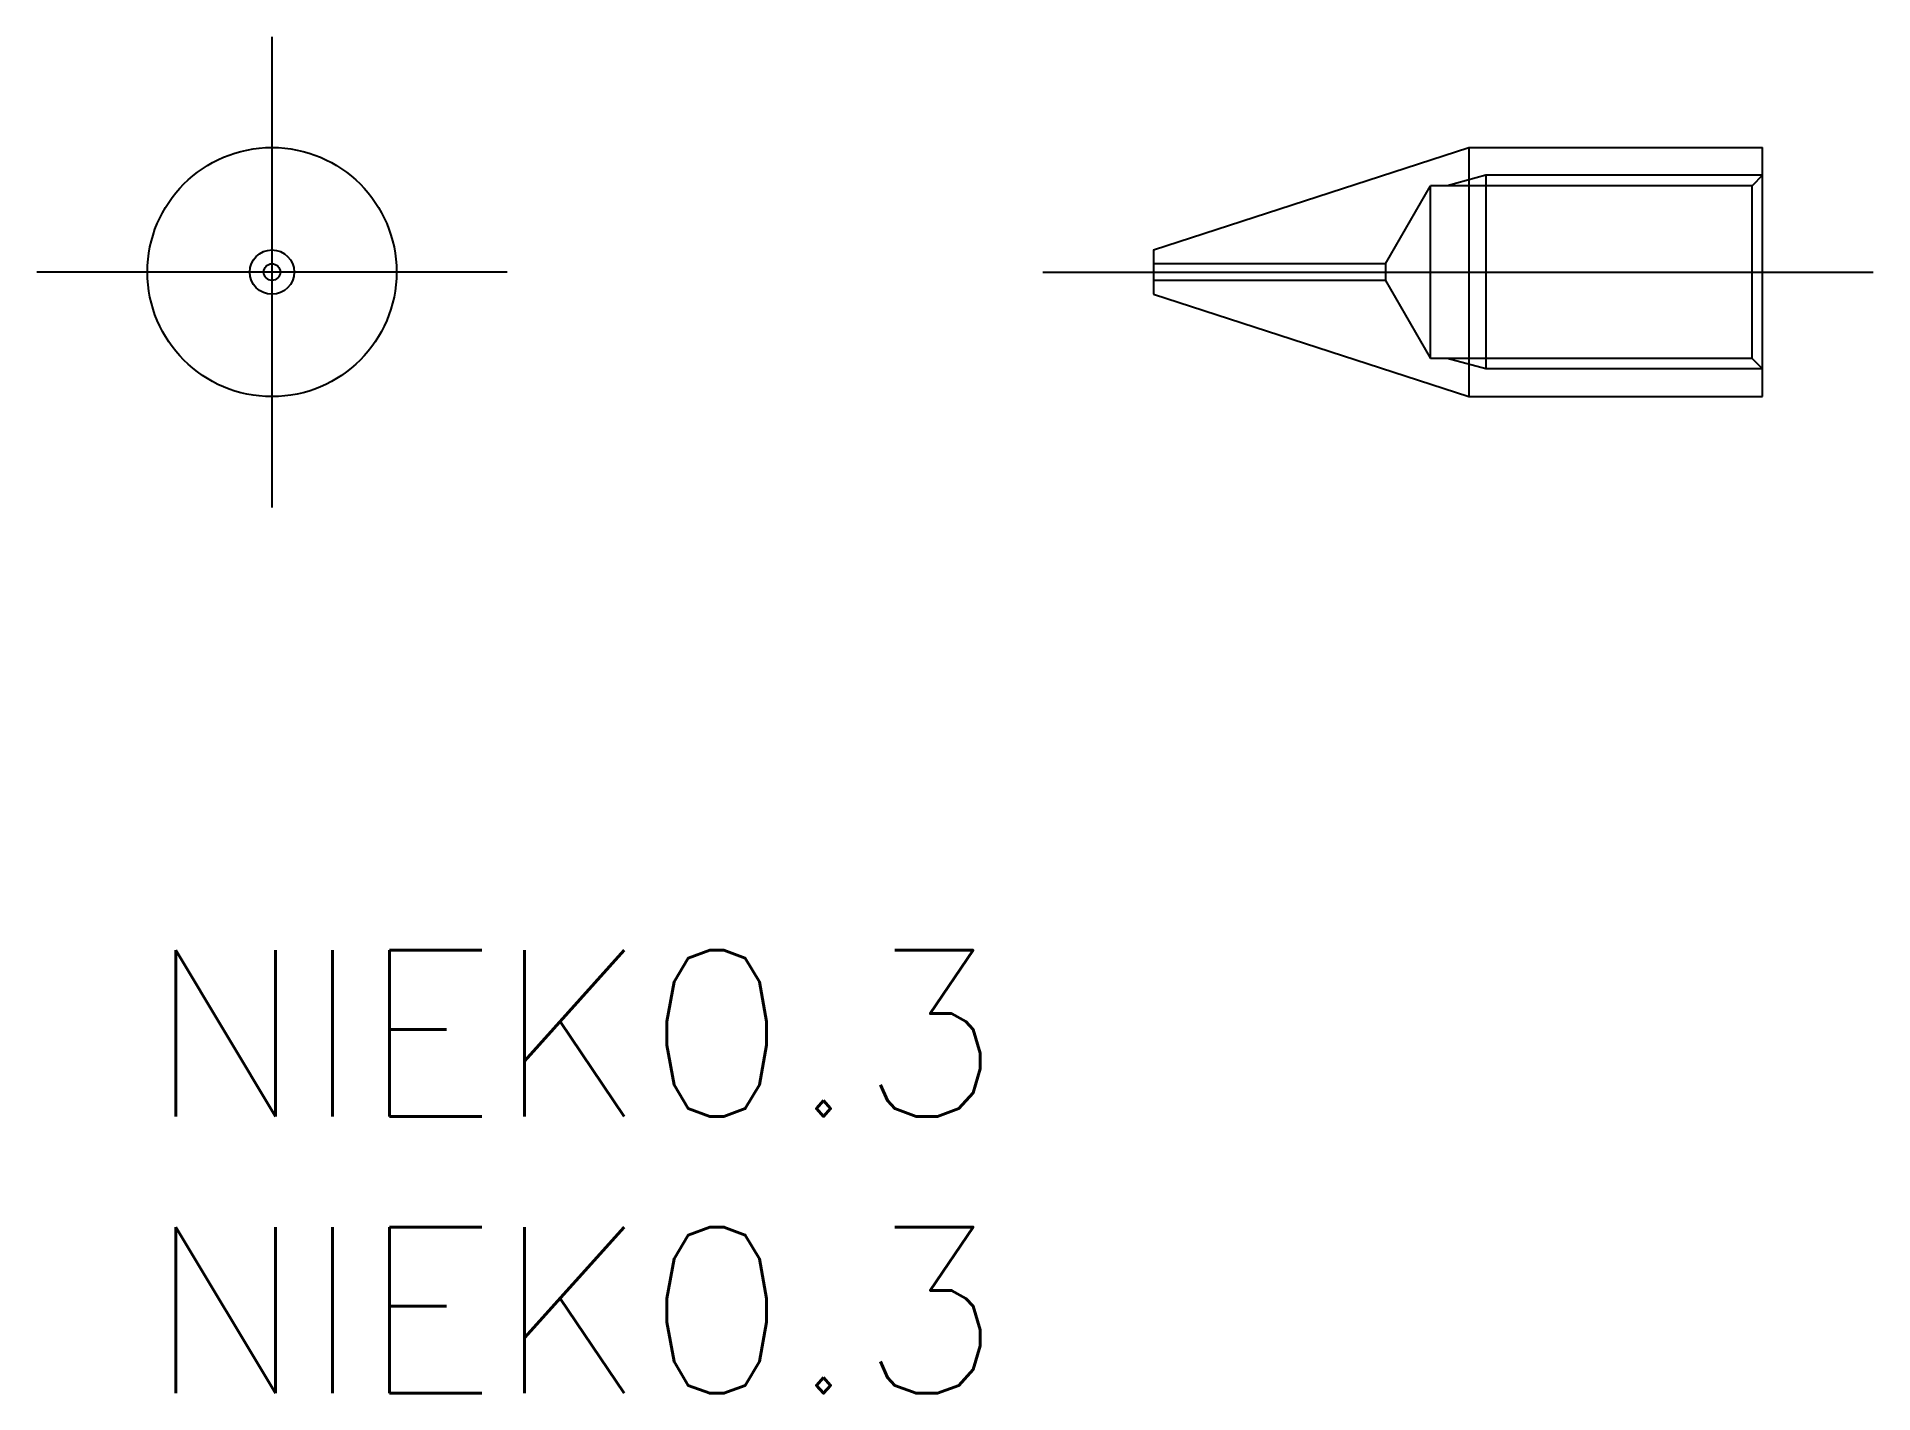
# Model space of a CAD drawing. Extents: x -2 to 31.2, y -8 to 16.5.
import ezdxf

# ---------------------------------------------------------------- set-up
doc = ezdxf.new("R2010")
doc.units = 0
doc.header["$LTSCALE"] = 0.5
doc.linetypes.add('CENTER', pattern=[50.8, 31.75, -6.35, 6.35, -6.35])
doc.linetypes.add('DASHED', pattern=[19.05, 12.7, -6.35])
for name, color, linetype in [('MSM_CENTER', 1, 'CENTER'), ('MSM_CONTINUOUS', 7, 'CONTINUOUS'), ('MSM_DASHED', 4, 'DASHED'), ('MSM_PART_NUMBER', 7, 'CONTINUOUS')]:
    doc.layers.add(name, color=color, linetype=linetype)
doc.styles.get("Standard").update_dxf_attribs({"font": 'txt.shx', "height": 1, "bigfont": 'bigfont.shx'})

# ---------------------------------------------------------------- blocks, each defined once
blk = doc.blocks.new('*U13')
at = {"layer": 'MSM_PART_NUMBER'}
blk.add_text('NIEK0.3', height=3, dxfattribs=at).set_placement((0, -3))
blk = doc.blocks.new('*U14')
at = {"layer": 'MSM_PART_NUMBER'}
blk.add_text('NIEK0.3', height=3, dxfattribs=at).set_placement((0, -8))

msp = doc.modelspace()

# ---------------------------------------------------------------- linework, layer by layer
at = {"layer": 'MSM_CENTER'}
for p, q in [((2.25, 16.5), (2.25, 8)), ((6.5, 12.25), (-2, 12.25)), ((16.178, 12.25), (31.178, 12.25))]:
    msp.add_line(p, q, dxfattribs=at)
at = {"layer": 'MSM_CONTINUOUS'}
for p, q in [((18.178, 12.65), (23.872, 14.5)), ((23.872, 14.5), (29.178, 14.5)), ((23.872, 14.5), (23.872, 10)), ((29.178, 10), (29.178, 14.5)), ((18.178, 12.65), (18.178, 11.85)), ((18.178, 11.85), (23.872, 10)), ((23.872, 10), (29.178, 10))]:
    msp.add_line(p, q, dxfattribs=at)
for radius in [2.25, 0.4, 0.15]:
    msp.add_circle((2.25, 12.25), radius, dxfattribs=at)
at = {"layer": 'MSM_DASHED'}
for p, q in [((24.178, 14), (23.478, 13.81)), ((29.178, 14), (24.178, 14)), ((24.178, 14), (24.178, 10.5)), ((29.178, 14), (28.989, 13.81)), ((22.364, 12.4), (23.178, 13.81)), ((28.989, 13.81), (23.178, 13.81)), ((23.178, 10.69), (23.178, 13.81)), ((28.989, 10.69), (28.989, 13.81)), ((22.364, 12.4), (18.178, 12.4)), ((22.364, 12.4), (22.364, 12.1)), ((22.364, 12.1), (18.178, 12.1)), ((22.364, 12.1), (23.178, 10.69)), ((28.989, 10.69), (23.178, 10.69)), ((24.178, 10.5), (23.478, 10.69)), ((29.178, 10.5), (28.989, 10.69)), ((29.178, 10.5), (24.178, 10.5))]:
    msp.add_line(p, q, dxfattribs=at)

# ---------------------------------------------------------------- block references
at = {"layer": 'MSM_CONTINUOUS'}
for name in ['*U13', '*U14']:
    msp.add_blockref(name, (0, 0), dxfattribs=at)

doc.saveas('drawing.dxf')
